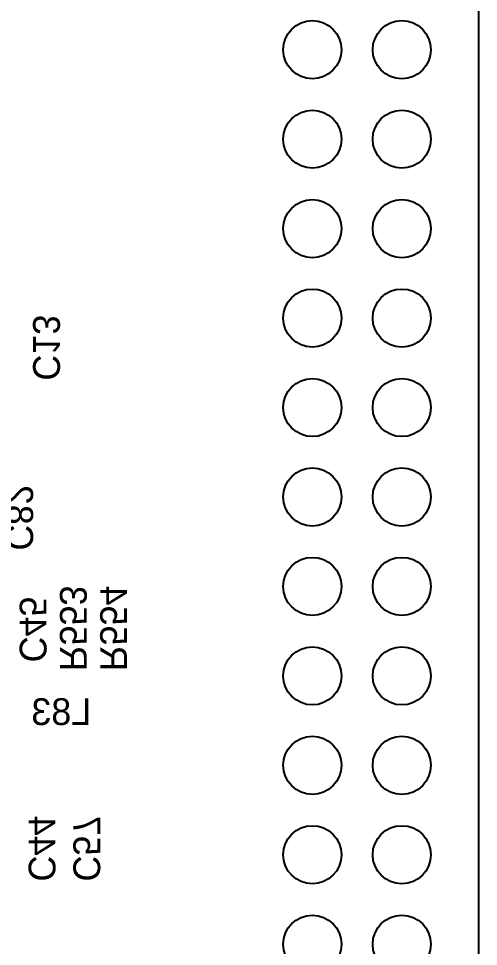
# Model space of a CAD drawing. Extents: x -57 to 527, y -107 to 303.
# Drawn here: x 61.95 to 75, y 17.08 to 43.43 of the extents above; entities that cross this region are included whole.
import ezdxf

# ---------------------------------------------------------------- set-up
doc = ezdxf.new("R2010")
doc.units = 0
doc.header["$MEASUREMENT"] = 0
for name, color, linetype in [('BOARD_GEOMETRY_OUTLINE', 3, 'CONTINUOUS'), ('PIN_B', 5, 'CONTINUOUS'), ('REF_DES_SILKSCREEN_B', 6, 'CONTINUOUS')]:
    doc.layers.add(name, color=color, linetype=linetype)

msp = doc.modelspace()

# ---------------------------------------------------------------- linework, layer by layer
at = {"layer": 'BOARD_GEOMETRY_OUTLINE'}
msp.add_lwpolyline([(1.999996, 0, -0.414214), (0, 1.999996), (0, 77.999844, -0.414214), (1.999996, 79.99984), (72.999854, 79.99984, -0.414214), (74.99985, 77.999844), (74.99985, 1.999996, -0.414214), (72.999854, 0)], format="xyb", close=True, dxfattribs=at)
at = {"layer": 'PIN_B'}
for centre in [(70.284848, 42.545), (72.824848, 42.545), (70.284848, 40.005), (72.824848, 40.005), (70.284848, 37.465), (72.824848, 37.465), (70.284848, 34.925), (72.824848, 34.925), (70.284848, 32.385), (72.824848, 32.385), (70.284848, 29.845), (72.824848, 29.845), (70.284848, 27.305), (72.824848, 27.305), (70.284848, 24.765), (72.824848, 24.765), (70.284848, 22.225), (72.824848, 22.225), (70.284848, 19.685), (72.824848, 19.685), (70.284848, 17.145), (72.824848, 17.145)]:
    msp.add_circle(centre, 0.8255, dxfattribs=at)

# ---------------------------------------------------------------- texts
at = {"layer": 'REF_DES_SILKSCREEN_B', "text_generation_flag": 2, "width": 1.000333}
for s, p in [('C13', (62.357, 33.147)), ('C82', (61.595, 28.321)), ('R553', (63.119, 24.892254)), ('R554', (64.262, 24.892)), ('C45', (61.976, 25.146)), ('C44', (62.23, 18.923)), ('C57', (63.5, 18.923))]:
    msp.add_text(s, height=0.762, rotation=270, dxfattribs=at).set_placement(p)
msp.add_text('L83', height=0.762, dxfattribs=at).set_placement((64.008, 23.368))

doc.saveas('drawing.dxf')
